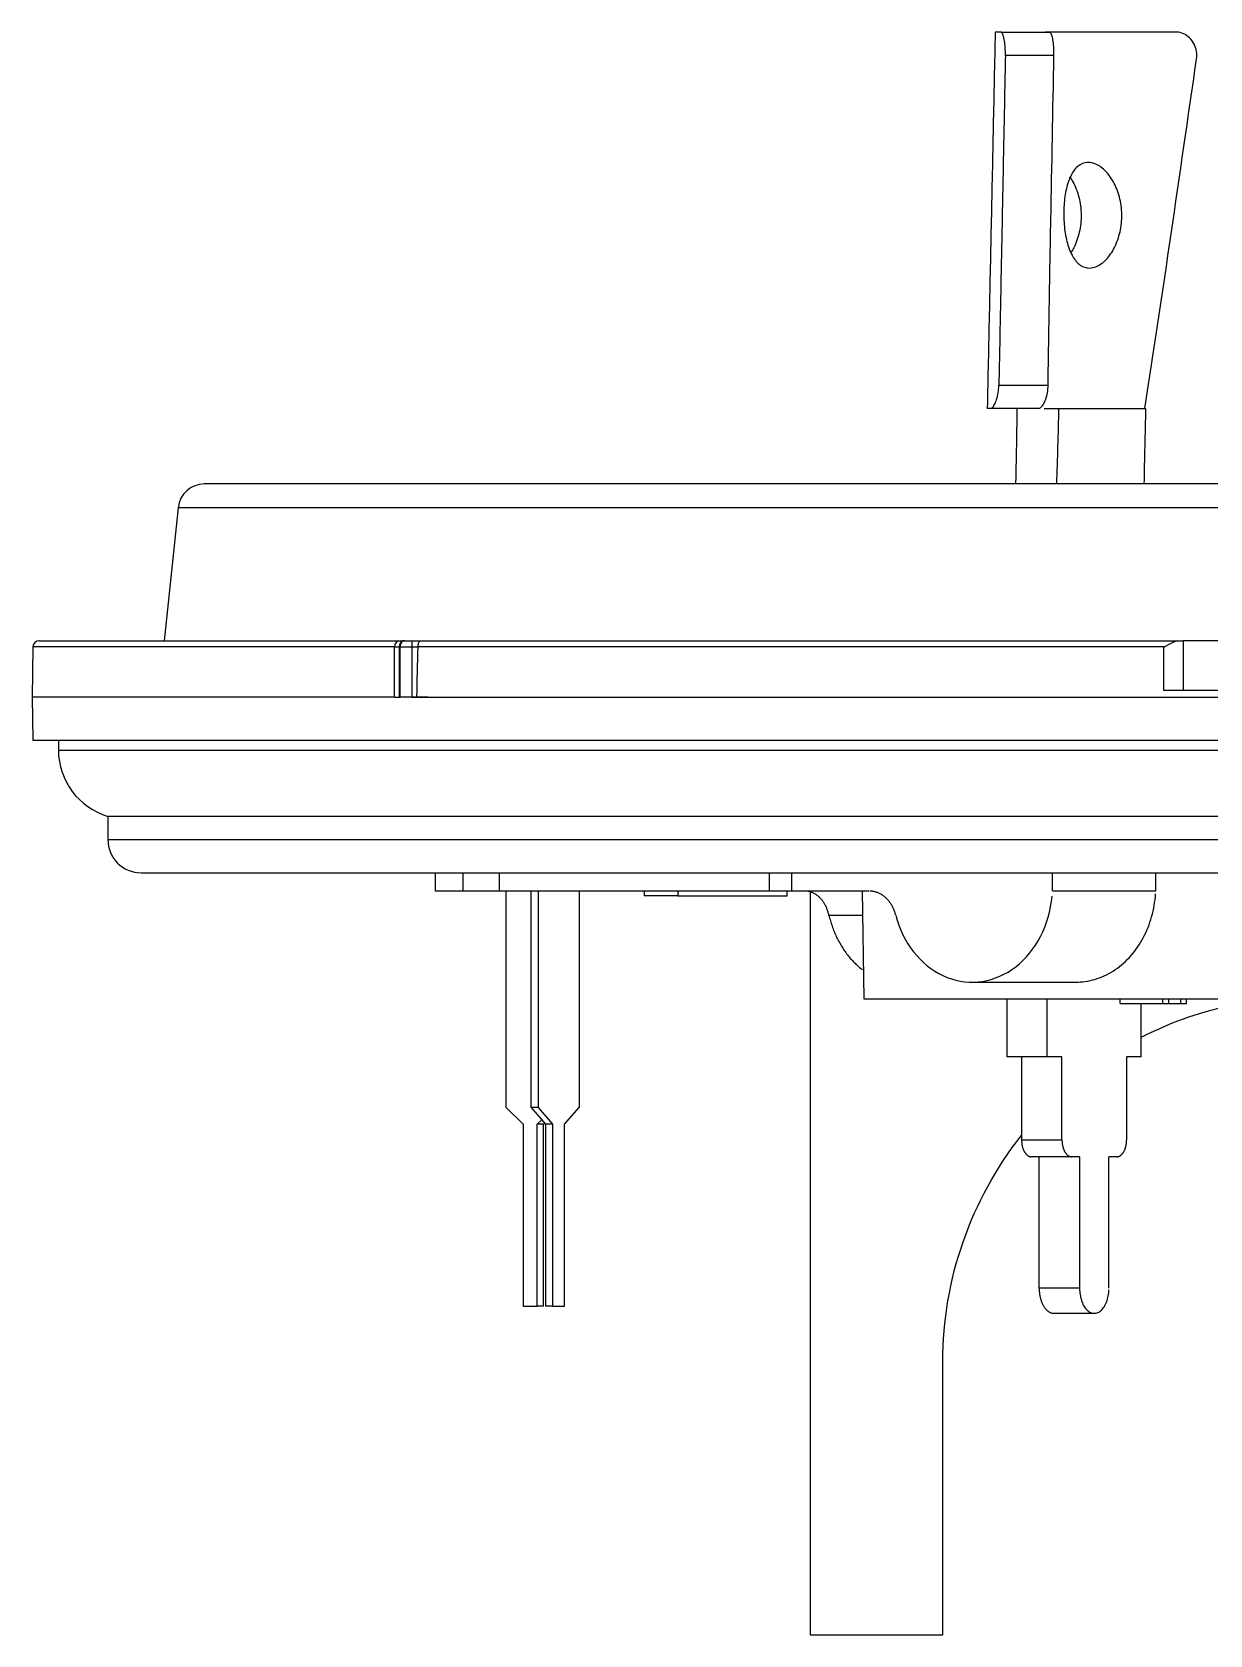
# Model space of a CAD drawing. Extents: x 420 to 504, y 493 to 651.
# Drawn here: x 423.38 to 458.75, y 492.98 to 541.11 of the extents above; entities that cross this region are included whole.
import ezdxf

# ---------------------------------------------------------------- set-up
doc = ezdxf.new("R2010")
doc.units = 0
doc.header["$MEASUREMENT"] = 0
doc.layers.add('1', color=7, linetype='Continuous')

msp = doc.modelspace()

# ---------------------------------------------------------------- linework, layer by layer
at = {"layer": '1', "color": 95, "linetype": 'Continuous'}
for p, q in [((452.477, 541.11), (453.932, 541.11)), ((454.057, 540.41), (452.607, 540.41)), ((452.412, 530.51), (453.88, 530.51)), ((453.628, 529.81), (452.176, 529.81)), ((452.954, 529.81), (452.953, 529.81)), ((452.654, 512.086), (452.654, 510.34)), ((453.867, 510.34), (453.867, 512.086)), ((456.689, 510.34), (456.689, 511.937)), ((453.867, 510.34), (452.654, 510.34)), ((453.094, 510.34), (453.094, 507.84)), ((454.308, 510.34), (453.867, 510.34)), ((454.308, 507.84), (454.308, 510.34)), ((456.689, 510.34), (456.248, 510.34)), ((456.248, 510.34), (456.248, 507.84)), ((454.308, 507.84), (453.094, 507.84)), ((454.602, 507.34), (453.388, 507.34)), ((453.623, 503.39), (453.623, 507.34)), ((454.837, 507.34), (454.602, 507.34)), ((454.837, 507.34), (454.837, 503.39)), ((455.954, 507.34), (455.719, 507.34)), ((455.719, 503.39), (455.719, 507.34)), ((454.837, 503.39), (453.623, 503.39)), ((454.064, 502.64), (455.278, 502.64))]:
    msp.add_line(p, q, dxfattribs=at)
at = {"layer": '1', "color": 223, "linetype": 'Continuous'}
for p, q in [((494.79, 527.543), (428.56, 527.543)), ((427.764, 526.826), (427.344, 522.832)), ((495.585, 526.826), (427.764, 526.826)), ((424.166, 519.847), (424.166, 519.547)), ((424.166, 519.547), (499.184, 519.547)), ((497.695, 517.559), (425.655, 517.559))]:
    msp.add_line(p, q, dxfattribs=at)
at = {"layer": '1', "color": 152, "linetype": 'Continuous'}
for p, q in [((423.591, 522.832), (434.447, 522.832)), ((434.447, 522.832), (434.537, 522.832)), ((434.537, 522.832), (434.562, 522.832)), ((434.562, 522.832), (434.779, 522.832)), ((434.779, 522.832), (434.779, 522.644)), ((434.779, 522.832), (435.047, 522.832)), ((435.047, 522.832), (457.799, 522.832)), ((457.792, 522.832), (457.948, 522.832)), ((465.402, 522.832), (457.948, 522.832)), ((423.402, 522.648), (423.376, 521.141)), ((434.259, 522.648), (423.402, 522.648)), ((434.404, 522.644), (434.259, 522.644)), ((434.259, 521.141), (434.259, 522.644)), ((434.429, 522.644), (434.404, 522.644)), ((434.404, 522.644), (434.404, 521.141)), ((434.779, 522.644), (434.429, 522.644)), ((434.429, 521.141), (434.429, 522.644)), ((434.97, 522.644), (434.779, 522.644)), ((434.779, 522.644), (434.779, 521.141)), ((457.372, 522.648), (434.97, 522.648)), ((465.981, 521.34), (457.369, 521.34)), ((423.376, 521.141), (423.399, 519.847)), ((434.259, 521.141), (423.376, 521.141)), ((434.259, 521.141), (434.404, 521.141)), ((434.404, 521.141), (434.429, 521.141)), ((435.274, 521.141), (434.429, 521.141)), ((434.779, 521.141), (434.933, 521.141)), ((434.933, 521.141), (488.417, 521.141)), ((423.399, 519.847), (499.951, 519.847)), ((425.654, 517.559), (425.654, 516.862)), ((425.654, 516.862), (497.695, 516.862)), ((426.649, 515.867), (496.7, 515.867)), ((435.487, 515.867), (435.487, 515.32)), ((436.325, 515.32), (436.325, 515.867)), ((437.414, 515.32), (437.414, 515.867)), ((445.524, 515.32), (445.524, 515.867)), ((446.191, 515.32), (446.191, 515.867)), ((454.018, 515.32), (454.018, 515.867)), ((457.124, 515.32), (457.124, 515.867)), ((435.487, 515.32), (436.325, 515.32)), ((436.325, 515.32), (437.414, 515.32)), ((437.414, 515.32), (445.524, 515.32)), ((441.758, 515.32), (441.758, 515.17)), ((442.795, 515.17), (441.758, 515.17)), ((442.767, 515.32), (442.767, 515.17)), ((442.767, 515.17), (446.053, 515.17)), ((445.524, 515.32), (446.191, 515.32)), ((446.053, 515.17), (446.053, 515.32)), ((446.191, 515.32), (448.511, 515.32)), ((446.749, 515.294), (446.749, 492.982)), ((448.303, 515.32), (448.36, 512.086)), ((447.308, 514.59), (448.316, 514.59)), ((451.61, 512.582), (454.716, 512.582)), ((448.36, 512.086), (474.99, 512.086)), ((456.057, 511.937), (456.057, 512.086)), ((456.057, 511.937), (457.336, 511.937)), ((457.336, 511.937), (457.336, 512.086)), ((457.336, 511.937), (457.512, 511.937)), ((457.512, 511.937), (457.512, 512.086)), ((457.512, 511.937), (457.878, 511.937)), ((457.878, 511.937), (457.878, 512.086)), ((457.878, 511.937), (458.046, 511.937)), ((458.046, 511.937), (458.046, 512.086)), ((450.729, 492.982), (450.729, 501.187)), ((446.749, 492.982), (450.729, 492.982))]:
    msp.add_line(p, q, dxfattribs=at)
at = {"layer": '1', "color": 35, "linetype": 'Continuous'}
for p, q in [((437.613, 508.815), (437.613, 515.32)), ((438.364, 508.815), (438.364, 515.32)), ((438.574, 515.32), (438.574, 508.815)), ((439.806, 515.32), (439.806, 508.815)), ((437.613, 508.815), (438.124, 508.315)), ((438.574, 508.815), (438.364, 508.815)), ((438.364, 508.815), (438.8, 508.315)), ((438.574, 508.815), (439.009, 508.315)), ((439.37, 508.315), (439.806, 508.815)), ((438.124, 508.315), (438.124, 502.855)), ((438.548, 508.315), (438.684, 508.448)), ((438.739, 508.315), (438.548, 508.315)), ((438.548, 502.855), (438.548, 508.315)), ((438.739, 508.315), (438.772, 508.347)), ((438.739, 502.855), (438.739, 508.315)), ((439.009, 508.315), (438.8, 508.315)), ((438.8, 508.315), (438.8, 502.855)), ((439.009, 508.315), (439.009, 502.855)), ((439.37, 502.855), (439.37, 508.315)), ((438.124, 502.855), (438.548, 502.855)), ((438.739, 502.855), (438.548, 502.855)), ((439.009, 502.855), (438.8, 502.855)), ((439.009, 502.855), (439.37, 502.855))]:
    msp.add_line(p, q, dxfattribs=at)
at = {"layer": '1', "color": 152, "linetype": 'Continuous'}
for points in [[(434.537, 522.832, 0), (434.532, 522.832, 0), (434.528, 522.832, 0), (434.524, 522.832, 0), (434.52, 522.831, 0), (434.516, 522.83, 0), (434.512, 522.829, 0), (434.508, 522.828, 0), (434.503, 522.826, 0), (434.499, 522.825, 0), (434.495, 522.823, 0), (434.492, 522.821, 0), (434.488, 522.819, 0), (434.484, 522.817, 0), (434.48, 522.814, 0), (434.476, 522.812, 0), (434.472, 522.809, 0), (434.469, 522.806, 0), (434.465, 522.803, 0), (434.462, 522.8, 0), (434.458, 522.796, 0), (434.455, 522.793, 0), (434.452, 522.789, 0), (434.449, 522.785, 0), (434.446, 522.781, 0), (434.443, 522.777, 0), (434.44, 522.773, 0), (434.437, 522.769, 0), (434.434, 522.764, 0), (434.431, 522.76, 0), (434.429, 522.755, 0), (434.427, 522.75, 0), (434.424, 522.745, 0), (434.422, 522.74, 0), (434.42, 522.735, 0), (434.418, 522.73, 0), (434.416, 522.724, 0), (434.414, 522.719, 0), (434.413, 522.713, 0), (434.411, 522.708, 0), (434.41, 522.702, 0), (434.409, 522.697, 0), (434.408, 522.691, 0), (434.407, 522.685, 0), (434.406, 522.679, 0), (434.405, 522.674, 0), (434.405, 522.668, 0), (434.404, 522.662, 0), (434.404, 522.656, 0), (434.404, 522.65, 0)], [(434.562, 522.832, 0), (434.557, 522.832, 0), (434.553, 522.832, 0), (434.549, 522.832, 0), (434.545, 522.831, 0), (434.541, 522.83, 0), (434.537, 522.829, 0), (434.533, 522.828, 0), (434.529, 522.826, 0), (434.525, 522.825, 0), (434.521, 522.823, 0), (434.517, 522.821, 0), (434.513, 522.819, 0), (434.509, 522.817, 0), (434.505, 522.814, 0), (434.501, 522.812, 0), (434.498, 522.809, 0), (434.494, 522.806, 0), (434.49, 522.803, 0), (434.487, 522.8, 0), (434.483, 522.796, 0), (434.48, 522.793, 0), (434.477, 522.789, 0), (434.474, 522.785, 0), (434.471, 522.781, 0), (434.468, 522.777, 0), (434.465, 522.773, 0), (434.462, 522.769, 0), (434.459, 522.764, 0), (434.457, 522.76, 0), (434.454, 522.755, 0), (434.452, 522.75, 0), (434.449, 522.745, 0), (434.447, 522.74, 0), (434.445, 522.735, 0), (434.443, 522.73, 0), (434.441, 522.724, 0), (434.44, 522.719, 0), (434.438, 522.713, 0), (434.436, 522.708, 0), (434.435, 522.702, 0), (434.434, 522.697, 0), (434.433, 522.691, 0), (434.432, 522.685, 0), (434.431, 522.679, 0), (434.43, 522.674, 0), (434.43, 522.668, 0), (434.429, 522.662, 0), (434.429, 522.656, 0), (434.429, 522.65, 0)], [(434.97, 522.644, 0), (434.97, 522.644, 0), (434.97, 522.644, 0), (434.97, 522.644, 0), (434.97, 522.644, 0), (434.97, 522.645, 0), (434.97, 522.645, 0), (434.97, 522.645, 0), (434.97, 522.645, 0), (434.97, 522.645, 0), (434.97, 522.645, 0), (434.97, 522.645, 0), (434.97, 522.645, 0), (434.97, 522.645, 0), (434.97, 522.645, 0), (434.97, 522.645, 0), (434.97, 522.645, 0), (434.97, 522.645, 0), (434.97, 522.645, 0), (434.97, 522.645, 0), (434.97, 522.646, 0), (434.97, 522.646, 0), (434.97, 522.646, 0), (434.97, 522.646, 0), (434.97, 522.646, 0), (434.97, 522.646, 0), (434.97, 522.646, 0), (434.97, 522.646, 0), (434.97, 522.646, 0), (434.97, 522.646, 0), (434.97, 522.646, 0), (434.97, 522.646, 0), (434.97, 522.646, 0), (434.97, 522.646, 0), (434.97, 522.646, 0), (434.97, 522.647, 0), (434.97, 522.647, 0), (434.97, 522.647, 0), (434.97, 522.647, 0), (434.97, 522.647, 0), (434.97, 522.647, 0), (434.97, 522.647, 0), (434.97, 522.647, 0), (434.97, 522.647, 0), (434.97, 522.647, 0), (434.97, 522.647, 0), (434.97, 522.647, 0), (434.97, 522.647, 0), (434.97, 522.647, 0), (434.97, 522.647, 0)], [(447.308, 514.59, 0), (447.302, 514.615, 0), (447.296, 514.64, 0), (447.29, 514.664, 0), (447.283, 514.688, 0), (447.276, 514.712, 0), (447.268, 514.736, 0), (447.259, 514.759, 0), (447.25, 514.782, 0), (447.241, 514.805, 0), (447.231, 514.828, 0), (447.221, 514.85, 0), (447.211, 514.872, 0), (447.2, 514.893, 0), (447.188, 514.914, 0), (447.176, 514.935, 0), (447.164, 514.955, 0), (447.151, 514.975, 0), (447.138, 514.994, 0), (447.125, 515.013, 0), (447.111, 515.032, 0), (447.097, 515.05, 0), (447.082, 515.067, 0), (447.067, 515.084, 0), (447.052, 515.101, 0), (447.036, 515.117, 0), (447.021, 515.132, 0), (447.004, 515.147, 0), (446.988, 515.161, 0), (446.971, 515.175, 0), (446.954, 515.188, 0), (446.937, 515.201, 0), (446.92, 515.213, 0), (446.902, 515.224, 0), (446.884, 515.235, 0), (446.866, 515.245, 0), (446.848, 515.254, 0), (446.829, 515.263, 0), (446.81, 515.272, 0), (446.792, 515.279, 0), (446.773, 515.286, 0), (446.753, 515.293, 0), (446.734, 515.298, 0), (446.715, 515.303, 0), (446.695, 515.308, 0), (446.676, 515.311, 0), (446.656, 515.314, 0), (446.637, 515.317, 0), (446.617, 515.318, 0), (446.597, 515.319, 0)], [(449.313, 514.59, 0), (449.307, 514.615, 0), (449.301, 514.64, 0), (449.294, 514.664, 0), (449.286, 514.688, 0), (449.278, 514.712, 0), (449.269, 514.736, 0), (449.26, 514.759, 0), (449.25, 514.782, 0), (449.24, 514.805, 0), (449.229, 514.828, 0), (449.218, 514.85, 0), (449.206, 514.872, 0), (449.194, 514.893, 0), (449.182, 514.914, 0), (449.169, 514.935, 0), (449.155, 514.955, 0), (449.141, 514.975, 0), (449.127, 514.994, 0), (449.112, 515.013, 0), (449.097, 515.032, 0), (449.081, 515.05, 0), (449.065, 515.067, 0), (449.049, 515.084, 0), (449.032, 515.101, 0), (449.015, 515.117, 0), (448.998, 515.132, 0), (448.98, 515.147, 0), (448.962, 515.161, 0), (448.944, 515.175, 0), (448.925, 515.188, 0), (448.906, 515.201, 0), (448.887, 515.213, 0), (448.867, 515.224, 0), (448.848, 515.235, 0), (448.828, 515.245, 0), (448.808, 515.254, 0), (448.787, 515.263, 0), (448.767, 515.272, 0), (448.746, 515.279, 0), (448.725, 515.286, 0), (448.704, 515.293, 0), (448.683, 515.298, 0), (448.662, 515.303, 0), (448.64, 515.308, 0), (448.619, 515.311, 0), (448.597, 515.314, 0), (448.576, 515.317, 0), (448.554, 515.318, 0), (448.533, 515.319, 0)], [(449.313, 514.59, 0), (449.358, 514.439, 0), (449.409, 514.29, 0), (449.467, 514.146, 0), (449.531, 514.005, 0), (449.603, 513.869, 0), (449.68, 513.738, 0), (449.763, 513.612, 0), (449.852, 513.492, 0), (449.947, 513.379, 0), (450.046, 513.271, 0), (450.151, 513.171, 0), (450.26, 513.077, 0), (450.373, 512.991, 0), (450.49, 512.913, 0), (450.611, 512.842, 0), (450.734, 512.78, 0), (450.861, 512.725, 0), (450.989, 512.68, 0), (451.12, 512.643, 0), (451.252, 512.615, 0), (451.385, 512.595, 0), (451.519, 512.585, 0), (451.653, 512.583, 0), (451.787, 512.59, 0), (451.921, 512.606, 0), (452.053, 512.632, 0), (452.184, 512.665, 0), (452.314, 512.708, 0), (452.441, 512.759, 0), (452.566, 512.818, 0), (452.687, 512.886, 0), (452.806, 512.962, 0), (452.92, 513.045, 0), (453.031, 513.136, 0), (453.137, 513.234, 0), (453.238, 513.339, 0), (453.335, 513.45, 0), (453.426, 513.568, 0), (453.511, 513.692, 0), (453.591, 513.821, 0), (453.664, 513.955, 0), (453.731, 514.094, 0), (453.792, 514.237, 0), (453.845, 514.384, 0), (453.892, 514.535, 0), (453.932, 514.688, 0), (453.964, 514.843, 0), (453.99, 515.001, 0), (454.008, 515.16, 0)], [(454.716, 512.582, 0), (454.789, 512.584, 0), (454.863, 512.588, 0), (454.936, 512.594, 0), (455.009, 512.604, 0), (455.081, 512.616, 0), (455.154, 512.63, 0), (455.225, 512.648, 0), (455.297, 512.667, 0), (455.368, 512.69, 0), (455.438, 512.715, 0), (455.508, 512.742, 0), (455.577, 512.772, 0), (455.645, 512.805, 0), (455.712, 512.84, 0), (455.778, 512.877, 0), (455.844, 512.917, 0), (455.908, 512.959, 0), (455.971, 513.004, 0), (456.033, 513.05, 0), (456.094, 513.099, 0), (456.153, 513.151, 0), (456.211, 513.204, 0), (456.268, 513.259, 0), (456.324, 513.317, 0), (456.378, 513.376, 0), (456.43, 513.437, 0), (456.481, 513.501, 0), (456.53, 513.566, 0), (456.577, 513.633, 0), (456.623, 513.701, 0), (456.667, 513.771, 0), (456.709, 513.843, 0), (456.749, 513.916, 0), (456.788, 513.991, 0), (456.824, 514.067, 0), (456.859, 514.144, 0), (456.892, 514.222, 0), (456.922, 514.302, 0), (456.951, 514.383, 0), (456.977, 514.465, 0), (457.001, 514.547, 0), (457.024, 514.631, 0), (457.044, 514.715, 0), (457.062, 514.8, 0), (457.078, 514.885, 0), (457.091, 514.972, 0), (457.103, 515.058, 0), (457.112, 515.145, 0), (457.119, 515.232, 0)], [(447.308, 514.59, 0), (447.318, 514.548, 0), (447.329, 514.507, 0), (447.341, 514.465, 0), (447.352, 514.424, 0), (447.365, 514.384, 0), (447.377, 514.343, 0), (447.391, 514.303, 0), (447.404, 514.263, 0), (447.418, 514.223, 0), (447.433, 514.183, 0), (447.448, 514.144, 0), (447.464, 514.105, 0), (447.48, 514.067, 0), (447.496, 514.029, 0), (447.513, 513.991, 0), (447.53, 513.953, 0), (447.548, 513.916, 0), (447.566, 513.879, 0), (447.585, 513.843, 0), (447.604, 513.807, 0), (447.623, 513.771, 0), (447.643, 513.736, 0), (447.663, 513.701, 0), (447.684, 513.666, 0), (447.705, 513.632, 0), (447.726, 513.598, 0), (447.748, 513.565, 0), (447.77, 513.532, 0), (447.793, 513.5, 0), (447.816, 513.468, 0), (447.839, 513.437, 0), (447.863, 513.406, 0), (447.887, 513.375, 0), (447.912, 513.345, 0), (447.936, 513.316, 0), (447.961, 513.287, 0), (447.987, 513.258, 0), (448.013, 513.23, 0), (448.039, 513.203, 0), (448.065, 513.176, 0), (448.092, 513.149, 0), (448.119, 513.124, 0), (448.146, 513.098, 0), (448.174, 513.073, 0), (448.201, 513.049, 0), (448.23, 513.025, 0), (448.258, 513.002, 0), (448.287, 512.98, 0), (448.316, 512.958, 0)]]:
    msp.add_polyline3d(points, dxfattribs=at)
at = {"layer": '1', "color": 95, "linetype": 'Continuous'}
for points in [[(453.094, 507.84, 0), (453.095, 507.824, 0), (453.095, 507.808, 0), (453.096, 507.793, 0), (453.097, 507.777, 0), (453.098, 507.762, 0), (453.1, 507.746, 0), (453.102, 507.731, 0), (453.104, 507.715, 0), (453.106, 507.7, 0), (453.109, 507.685, 0), (453.112, 507.67, 0), (453.115, 507.656, 0), (453.119, 507.641, 0), (453.122, 507.627, 0), (453.127, 507.613, 0), (453.131, 507.599, 0), (453.135, 507.585, 0), (453.14, 507.572, 0), (453.145, 507.559, 0), (453.151, 507.546, 0), (453.156, 507.533, 0), (453.162, 507.521, 0), (453.168, 507.509, 0), (453.174, 507.498, 0), (453.181, 507.486, 0), (453.187, 507.475, 0), (453.194, 507.465, 0), (453.201, 507.455, 0), (453.208, 507.445, 0), (453.216, 507.435, 0), (453.223, 507.426, 0), (453.231, 507.418, 0), (453.239, 507.409, 0), (453.247, 507.402, 0), (453.255, 507.394, 0), (453.263, 507.387, 0), (453.272, 507.381, 0), (453.28, 507.375, 0), (453.289, 507.369, 0), (453.298, 507.364, 0), (453.306, 507.36, 0), (453.315, 507.355, 0), (453.324, 507.352, 0), (453.333, 507.349, 0), (453.342, 507.346, 0), (453.352, 507.344, 0), (453.361, 507.342, 0), (453.37, 507.341, 0), (453.379, 507.34, 0)], [(454.308, 507.84, 0), (454.308, 507.824, 0), (454.309, 507.808, 0), (454.309, 507.793, 0), (454.31, 507.777, 0), (454.312, 507.762, 0), (454.313, 507.746, 0), (454.315, 507.731, 0), (454.317, 507.715, 0), (454.32, 507.7, 0), (454.322, 507.685, 0), (454.325, 507.67, 0), (454.329, 507.656, 0), (454.332, 507.641, 0), (454.336, 507.627, 0), (454.34, 507.613, 0), (454.344, 507.599, 0), (454.349, 507.585, 0), (454.354, 507.572, 0), (454.359, 507.559, 0), (454.364, 507.546, 0), (454.37, 507.533, 0), (454.375, 507.521, 0), (454.381, 507.509, 0), (454.388, 507.498, 0), (454.394, 507.486, 0), (454.401, 507.475, 0), (454.408, 507.465, 0), (454.415, 507.455, 0), (454.422, 507.445, 0), (454.429, 507.435, 0), (454.437, 507.426, 0), (454.444, 507.418, 0), (454.452, 507.409, 0), (454.46, 507.402, 0), (454.468, 507.394, 0), (454.477, 507.387, 0), (454.485, 507.381, 0), (454.494, 507.375, 0), (454.502, 507.369, 0), (454.511, 507.364, 0), (454.52, 507.36, 0), (454.529, 507.355, 0), (454.538, 507.352, 0), (454.547, 507.349, 0), (454.556, 507.346, 0), (454.565, 507.344, 0), (454.574, 507.342, 0), (454.583, 507.341, 0), (454.593, 507.34, 0)], [(455.954, 507.34, 0), (455.963, 507.34, 0), (455.972, 507.341, 0), (455.981, 507.342, 0), (455.991, 507.344, 0), (456, 507.346, 0), (456.009, 507.349, 0), (456.018, 507.352, 0), (456.027, 507.355, 0), (456.036, 507.36, 0), (456.045, 507.364, 0), (456.053, 507.369, 0), (456.062, 507.375, 0), (456.071, 507.381, 0), (456.079, 507.387, 0), (456.087, 507.394, 0), (456.095, 507.402, 0), (456.103, 507.409, 0), (456.111, 507.418, 0), (456.119, 507.426, 0), (456.127, 507.435, 0), (456.134, 507.445, 0), (456.141, 507.455, 0), (456.148, 507.465, 0), (456.155, 507.475, 0), (456.162, 507.486, 0), (456.168, 507.498, 0), (456.174, 507.509, 0), (456.18, 507.521, 0), (456.186, 507.533, 0), (456.192, 507.546, 0), (456.197, 507.559, 0), (456.202, 507.572, 0), (456.207, 507.585, 0), (456.211, 507.599, 0), (456.216, 507.613, 0), (456.22, 507.627, 0), (456.224, 507.641, 0), (456.227, 507.656, 0), (456.23, 507.67, 0), (456.233, 507.685, 0), (456.236, 507.7, 0), (456.238, 507.715, 0), (456.241, 507.731, 0), (456.243, 507.746, 0), (456.244, 507.762, 0), (456.245, 507.777, 0), (456.246, 507.793, 0), (456.247, 507.808, 0), (456.248, 507.824, 0)], [(453.623, 503.39, 0), (453.624, 503.366, 0), (453.624, 503.343, 0), (453.625, 503.319, 0), (453.627, 503.296, 0), (453.629, 503.272, 0), (453.631, 503.249, 0), (453.634, 503.226, 0), (453.637, 503.203, 0), (453.641, 503.181, 0), (453.645, 503.158, 0), (453.65, 503.136, 0), (453.654, 503.114, 0), (453.66, 503.092, 0), (453.665, 503.07, 0), (453.672, 503.049, 0), (453.678, 503.028, 0), (453.685, 503.008, 0), (453.692, 502.988, 0), (453.7, 502.968, 0), (453.708, 502.949, 0), (453.716, 502.93, 0), (453.725, 502.912, 0), (453.734, 502.894, 0), (453.743, 502.876, 0), (453.753, 502.859, 0), (453.763, 502.843, 0), (453.773, 502.827, 0), (453.783, 502.812, 0), (453.794, 502.797, 0), (453.805, 502.783, 0), (453.817, 502.769, 0), (453.828, 502.757, 0), (453.84, 502.744, 0), (453.852, 502.733, 0), (453.864, 502.722, 0), (453.877, 502.711, 0), (453.889, 502.701, 0), (453.902, 502.692, 0), (453.915, 502.684, 0), (453.928, 502.676, 0), (453.941, 502.67, 0), (453.955, 502.663, 0), (453.968, 502.658, 0), (453.982, 502.653, 0), (453.995, 502.649, 0), (454.009, 502.646, 0), (454.023, 502.643, 0), (454.037, 502.641, 0), (454.05, 502.64, 0)], [(454.837, 503.39, 0), (454.838, 503.343, 0), (454.841, 503.296, 0), (454.845, 503.249, 0), (454.851, 503.203, 0), (454.859, 503.158, 0), (454.868, 503.114, 0), (454.879, 503.07, 0), (454.892, 503.028, 0), (454.906, 502.988, 0), (454.921, 502.949, 0), (454.938, 502.912, 0), (454.957, 502.876, 0), (454.976, 502.843, 0), (454.997, 502.812, 0), (455.019, 502.783, 0), (455.042, 502.757, 0), (455.066, 502.733, 0), (455.09, 502.711, 0), (455.116, 502.692, 0), (455.142, 502.676, 0), (455.168, 502.663, 0), (455.195, 502.653, 0), (455.223, 502.646, 0), (455.25, 502.641, 0), (455.278, 502.64, 0), (455.306, 502.641, 0), (455.333, 502.646, 0), (455.36, 502.653, 0), (455.388, 502.663, 0), (455.414, 502.676, 0), (455.44, 502.692, 0), (455.466, 502.711, 0), (455.49, 502.733, 0), (455.514, 502.757, 0), (455.537, 502.783, 0), (455.559, 502.812, 0), (455.58, 502.843, 0), (455.599, 502.876, 0), (455.618, 502.912, 0), (455.635, 502.949, 0), (455.65, 502.988, 0), (455.664, 503.028, 0), (455.677, 503.07, 0), (455.688, 503.114, 0), (455.697, 503.158, 0), (455.705, 503.203, 0), (455.711, 503.249, 0), (455.715, 503.296, 0), (455.718, 503.343, 0)]]:
    msp.add_polyline3d(points, dxfattribs=at)
at = {"layer": '1', "color": 223, "linetype": 'Continuous'}
for centre, radius, start, end in [((428.56, 526.743), 0.8, 90, 174), ((426.255, 519.56), 2.089, 180.3449, 253.3075)]:
    msp.add_arc(centre, radius, start, end, dxfattribs=at)
at = {"layer": '1', "color": 152, "linetype": 'Continuous'}
for centre, radius, start, end in [((423.591, 522.644), 0.188, 90, 179), ((434.447, 522.644), 0.188, 90, 180), ((426.649, 516.862), 0.995, 180, 270)]:
    msp.add_arc(centre, radius, start, end, dxfattribs=at)
at = {"layer": '1', "color": 152, "linetype": 'Continuous', "extrusion": (0, 0, -1)}
for centre, radius, start, end in [((-83812.004, -1563.142), 83403.119, 1.43199722, 1.43303039), ((-461.675, 501.187), 10.945, 62.9016, 77.3353), ((-461.675, 501.187), 10.945, 0, 38.3794)]:
    msp.add_arc(centre, radius, start, end, dxfattribs=at)
at = {"layer": '1', "color": 95, "linetype": 'Continuous'}
for points, degree in [([(452.302, 541.11), (452.063, 529.81)], 1), ([(452.477, 541.11), (452.377, 541.11), (452.316, 541.11), (452.302, 541.11)], 3), ([(452.607, 540.41), (452.412, 530.51)], 1), ([(452.176, 529.81), (452.095, 529.81), (452.058, 529.81), (452.063, 529.81)], 3), ([(453.771, 529.81), (453.882, 529.81), (454.033, 529.81), (454.217, 529.81)], 3), ([(454.207, 529.81), (454.19, 529.054), (454.169, 528.298), (454.14, 527.542)], 3), ([(456.818, 529.81), (456.8, 529.054), (456.784, 528.298), (456.769, 527.543)], 3)]:
    msp.add_open_spline(points, degree=degree, dxfattribs=at)
for points, knots in [([(452.607, 540.41), (452.609, 540.488), (452.607, 540.568), (452.602, 540.642), (452.598, 540.715), (452.59, 540.786), (452.58, 540.847), (452.571, 540.908), (452.559, 540.962), (452.546, 541.003), (452.533, 541.045), (452.519, 541.075), (452.505, 541.093), (452.495, 541.104), (452.486, 541.11), (452.477, 541.11)], [0, 0, 0, 0, 0.214742, 0.214742, 0.214742, 0.429481, 0.429481, 0.429481, 0.64424, 0.64424, 0.64424, 0.859103, 0.859103, 0.859103, 1, 1, 1, 1]), ([(457.72, 541.11), (456.274, 541.11), (455.128, 541.11), (454.028, 541.11), (453.817, 541.11), (453.803, 541.11)], [0, 0, 0, 0, 0.601422, 0.601422, 1, 1, 1, 1]), ([(453.932, 541.11), (453.945, 541.11), (453.959, 541.096), (453.972, 541.07), (453.985, 541.044), (453.998, 541.005), (454.01, 540.956), (454.022, 540.907), (454.032, 540.846), (454.04, 540.78), (454.048, 540.713), (454.054, 540.639), (454.056, 540.562), (454.058, 540.512), (454.058, 540.461), (454.057, 540.41)], [0, 0, 0, 0, 0.215661, 0.215661, 0.215661, 0.431364, 0.431364, 0.431364, 0.646477, 0.646477, 0.646477, 0.861165, 0.861165, 0.861165, 1, 1, 1, 1]), ([(458.35, 540.293), (458.361, 540.37), (458.361, 540.451), (458.348, 540.528), (458.335, 540.606), (458.31, 540.682), (458.274, 540.75), (458.239, 540.819), (458.192, 540.882), (458.138, 540.934), (458.084, 540.986), (458.022, 541.028), (457.957, 541.058), (457.892, 541.087), (457.822, 541.105), (457.754, 541.109), (457.743, 541.11), (457.731, 541.11), (457.72, 541.11)], [0, 0, 0, 0, 0.194089, 0.194089, 0.194089, 0.38818, 0.38818, 0.38818, 0.582251, 0.582251, 0.582251, 0.775958, 0.775958, 0.775958, 0.968749, 0.968749, 0.968749, 1, 1, 1, 1]), ([(454.057, 540.41), (454.025, 538.76), (453.994, 537.11), (453.948, 534.635), (453.933, 533.81), (453.904, 532.16), (453.891, 531.335), (453.88, 530.51)], [0, 0, 0, 0, 0.5, 0.5, 0.75, 0.75, 1, 1, 1, 1]), ([(456.796, 529.81), (457.072, 531.556), (457.332, 533.305), (457.842, 536.801), (458.093, 538.548), (458.35, 540.293)], [0, 0, 0, 0, 0.5, 0.5, 1, 1, 1, 1]), ([(455.132, 534.025), (455.035, 534.025), (454.942, 534.055), (454.858, 534.114), (454.774, 534.172), (454.698, 534.26), (454.633, 534.37), (454.568, 534.481), (454.513, 534.617), (454.471, 534.768), (454.429, 534.92), (454.398, 535.09), (454.381, 535.265), (454.363, 535.436), (454.358, 535.617), (454.364, 535.791), (454.37, 535.963), (454.387, 536.133), (454.416, 536.289), (454.445, 536.446), (454.486, 536.592), (454.538, 536.716), (454.591, 536.843), (454.657, 536.951), (454.733, 537.03), (454.81, 537.109), (454.899, 537.162), (454.994, 537.184), (455.087, 537.205), (455.189, 537.196), (455.291, 537.157), (455.39, 537.12), (455.493, 537.053), (455.588, 536.962), (455.683, 536.871), (455.773, 536.753), (455.849, 536.619), (455.926, 536.482), (455.99, 536.324), (456.034, 536.157), (456.078, 535.991), (456.103, 535.811), (456.105, 535.633), (456.108, 535.457), (456.089, 535.278), (456.051, 535.111), (456.014, 534.944), (455.956, 534.785), (455.886, 534.645), (455.815, 534.505), (455.729, 534.381), (455.637, 534.283), (455.544, 534.186), (455.444, 534.113), (455.344, 534.071), (455.273, 534.04), (455.201, 534.025), (455.132, 534.025)], [0, 0, 0, 0, 0.053629, 0.053629, 0.053629, 0.107219, 0.107219, 0.107219, 0.161354, 0.161354, 0.161354, 0.215463, 0.215463, 0.215463, 0.268536, 0.268536, 0.268536, 0.320765, 0.320765, 0.320765, 0.373526, 0.373526, 0.373526, 0.427626, 0.427626, 0.427626, 0.482121, 0.482121, 0.482121, 0.535579, 0.535579, 0.535579, 0.588124, 0.588124, 0.588124, 0.640976, 0.640976, 0.640976, 0.694653, 0.694653, 0.694653, 0.748366, 0.748366, 0.748366, 0.801485, 0.801485, 0.801485, 0.854588, 0.854588, 0.854588, 0.908177, 0.908177, 0.908177, 0.961784, 0.961784, 0.961784, 1, 1, 1, 1]), ([(454.554, 536.744), (454.582, 536.702), (454.61, 536.658), (454.635, 536.611), (454.71, 536.474), (454.773, 536.315), (454.815, 536.148), (454.857, 535.981), (454.881, 535.801), (454.883, 535.623), (454.885, 535.447), (454.866, 535.268), (454.828, 535.101), (454.791, 534.934), (454.734, 534.775), (454.664, 534.636), (454.639, 534.586), (454.613, 534.539), (454.584, 534.495)], [0, 0, 0, 0, 0.0722, 0.0722, 0.0722, 0.286217, 0.286217, 0.286217, 0.500315, 0.500315, 0.500315, 0.712617, 0.712617, 0.712617, 0.924823, 0.924823, 0.924823, 1, 1, 1, 1]), ([(452.176, 529.81), (452.193, 529.81), (452.212, 529.823), (452.233, 529.848), (452.254, 529.873), (452.276, 529.91), (452.298, 529.957), (452.319, 530.005), (452.341, 530.063), (452.358, 530.128), (452.376, 530.194), (452.391, 530.268), (452.401, 530.344), (452.407, 530.398), (452.411, 530.454), (452.412, 530.51)], [0, 0, 0, 0, 0.210439, 0.210439, 0.210439, 0.420774, 0.420774, 0.420774, 0.632949, 0.632949, 0.632949, 0.848977, 0.848977, 0.848977, 1, 1, 1, 1]), ([(453.88, 530.51), (453.879, 530.432), (453.873, 530.354), (453.861, 530.28), (453.85, 530.207), (453.832, 530.138), (453.811, 530.077), (453.789, 530.016), (453.761, 529.963), (453.735, 529.921), (453.709, 529.878), (453.684, 529.846), (453.664, 529.828), (453.65, 529.816), (453.638, 529.81), (453.628, 529.81)], [0, 0, 0, 0, 0.211937, 0.211937, 0.211937, 0.423799, 0.423799, 0.423799, 0.636864, 0.636864, 0.636864, 0.854581, 0.854581, 0.854581, 1, 1, 1, 1]), ([(452.953, 529.81), (452.947, 529.15), (452.937, 528.49), (452.921, 527.831), (452.919, 527.735), (452.917, 527.639), (452.914, 527.543)], [0, 0, 0, 0, 0.872914, 0.872914, 0.872914, 1, 1, 1, 1]), ([(454.217, 529.81), (454.425, 529.81), (455.006, 529.81), (455.95, 529.81), (456.637, 529.81), (456.818, 529.81)], [0, 0, 0, 0, 0.350786, 0.832503, 1, 1, 1, 1])]:
    msp.add_open_spline(points, degree=3, knots=knots, dxfattribs=at)
at = {"layer": '1', "color": 152, "linetype": 'Continuous'}
for points, knots in [([(434.97, 522.648), (434.971, 522.667), (434.972, 522.688), (434.975, 522.706), (434.977, 522.725), (434.981, 522.743), (434.986, 522.758), (434.991, 522.774), (434.997, 522.788), (435.003, 522.799), (435.01, 522.811), (435.018, 522.82), (435.026, 522.825), (435.033, 522.83), (435.037, 522.832), (435.046, 522.832)], [0, 0, 0, 0, 0.197938, 0.197938, 0.197938, 0.395457, 0.395457, 0.395457, 0.599304, 0.599304, 0.599304, 0.817736, 0.817736, 0.817736, 1, 1, 1, 1]), ([(457.792, 522.832), (457.743, 522.819), (457.615, 522.782), (457.467, 522.693), (457.375, 522.637)], [0, 0, 0, 0, 0.375403, 1, 1, 1, 1])]:
    msp.add_open_spline(points, degree=3, knots=knots, dxfattribs=at)
for points, degree in [([(457.943, 522.832), (457.943, 521.34)], 1), ([(457.369, 521.343), (457.369, 521.776), (457.369, 522.209), (457.369, 522.641)], 3), ([(454.018, 515.32), (457.124, 515.32)], 1)]:
    msp.add_open_spline(points, degree=degree, dxfattribs=at)

doc.saveas('drawing.dxf')
